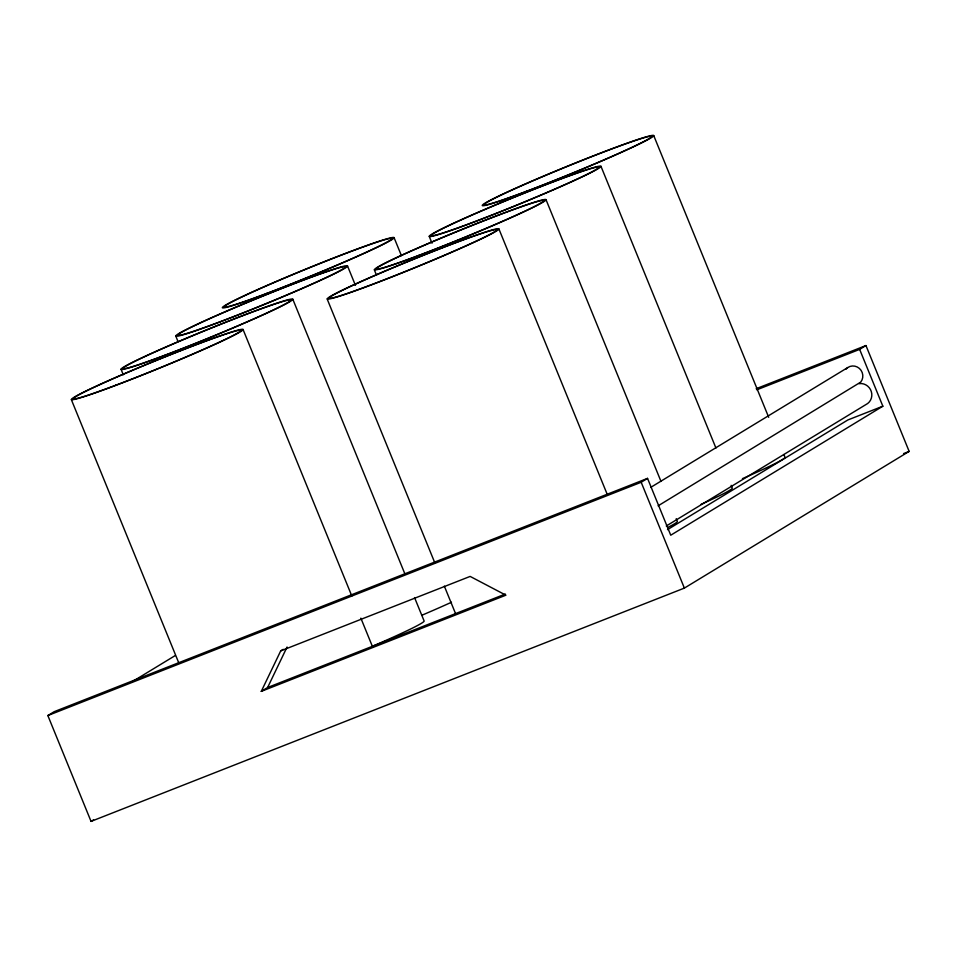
<?xml version="1.0" encoding="UTF-8"?>
<svg xmlns="http://www.w3.org/2000/svg" width="957" height="957" viewBox="0 0 957 957"><rect width="100%" height="100%" fill="white"/><g stroke="black" fill="none" stroke-linecap="round" stroke-linejoin="round"><path stroke-width="1.44" d="M280.7 650.904L470.138 576.413L505.906 595.182L261.261 691.373L280.7 650.904L283.248 649.348M261.261 691.373L267.625 687.509L287.064 647.028M658.117 505.834L860.654 382.154A9.845 9.462 58.7 0 0 859.35 368.409A9.845 9.462 58.7 0 0 845.892 369.246M47.85 715.549L54.214 711.673L647.542 478.38L670.737 535.214L882.844 406.211L859.649 349.377L865.953 345.549L909.15 451.393L684.375 588.1L91.047 821.393L47.85 715.549L641.178 482.256L647.542 478.38M131.803 681.97L175.155 655.605M91.047 821.393L93.607 819.838M650.652 487.424L847.723 367.572M666.287 525.991L865.894 404.596A11.173 10.742 58.7 0 0 861.551 383.554L858.991 383.661M667.496 529.652L847.854 419.967L882.844 406.211M756.186 388.709L865.953 345.549M756.831 389.81L859.649 349.377M267.625 687.509L505.32 594.046M903.587 453.582L909.15 451.393M653.739 135.607A92.757 4.211 -22.2 0 1 525.237 191.879A92.757 4.211 -22.2 0 1 524.568 184.294A92.757 4.211 -22.2 0 1 653.739 135.607L768.698 417.312M783.915 454.587L785.039 457.35A92.757 4.211 -22.2 0 1 742.441 478.644M600.984 166.362A92.757 4.211 -22.2 0 1 472.483 222.634A92.757 4.211 -22.2 0 1 471.813 215.038A92.757 4.211 -22.2 0 1 600.984 166.362L715.944 448.055M731.16 485.343L732.284 488.106A92.757 4.211 -22.2 0 1 701.038 504.363M546.04 199.726A92.757 4.211 -22.2 0 1 417.539 255.998A92.757 4.211 -22.2 0 1 416.869 248.413A92.757 4.211 -22.2 0 1 546.04 199.726L661 481.431M676.216 518.718L677.341 521.469A92.757 4.211 -22.2 0 1 667.567 527.582M641.178 482.256L684.375 588.1M498.908 228.95A92.757 4.211 -22.2 0 1 370.419 285.222A92.757 4.211 -22.2 0 1 369.737 277.638A92.757 4.211 -22.2 0 1 498.908 228.95L607.109 494.087M429.203 236.331L432.026 243.234M394.093 237.695A92.757 4.211 -22.2 0 1 265.603 293.978A92.757 4.211 -22.2 0 1 264.922 286.382A92.757 4.211 -22.2 0 1 394.093 237.695L401.426 255.651M374.259 269.695L376.508 275.221M347.535 266.01A92.757 4.211 -22.2 0 1 219.033 322.294A92.757 4.211 -22.2 0 1 218.363 314.697A92.757 4.211 -22.2 0 1 347.535 266.01L355.43 285.342M327.127 298.919L434.765 562.68M444.347 586.151L455.616 613.772M292.83 299.29A92.757 4.211 -22.2 0 1 164.329 355.561A92.757 4.211 -22.2 0 1 163.647 347.965A92.757 4.211 -22.2 0 1 292.83 299.29L404.967 574.08M414.548 597.563L424.13 621.033A92.757 4.211 -22.2 0 1 372.775 646.131M243.078 329.543A92.757 4.211 -22.2 0 1 114.589 385.815A92.757 4.211 -22.2 0 1 113.907 378.23A92.757 4.211 -22.2 0 1 243.078 329.543L351.841 596.055M360.861 618.15L372.692 647.147M175.753 335.991L178.002 341.517M121.049 369.258L123.297 374.785M71.297 399.512L178.935 663.273M451.489 602.24A92.757 4.211 -22.2 0 1 422.228 615.1M371.472 284.696A90.436 4.103 -22.2 0 0 496.779 229.824A90.436 4.103 -22.2 0 0 370.814 277.291A90.436 4.103 -22.2 0 0 371.472 284.696M266.656 293.44A90.436 4.103 -22.2 0 0 391.951 238.568A90.436 4.103 -22.2 0 0 265.998 286.035A90.436 4.103 -22.2 0 0 266.656 293.44M220.098 321.755A90.436 4.103 -22.2 0 0 345.393 266.883A90.436 4.103 -22.2 0 0 219.44 314.351A90.436 4.103 -22.2 0 0 220.098 321.755M165.394 355.035A90.436 4.103 -22.2 0 0 290.689 300.151A90.436 4.103 -22.2 0 0 164.736 347.63A90.436 4.103 -22.2 0 0 165.394 355.035M115.641 385.288A90.436 4.103 -22.2 0 0 240.937 330.416A90.436 4.103 -22.2 0 0 114.984 377.883A90.436 4.103 -22.2 0 0 115.641 385.288M526.302 191.352A90.436 4.103 -22.2 0 0 651.597 136.48A90.436 4.103 -22.2 0 0 525.644 183.947A90.436 4.103 -22.2 0 0 526.302 191.352M418.604 255.471A90.436 4.103 -22.2 0 0 543.899 200.599A90.436 4.103 -22.2 0 0 417.946 248.066A90.436 4.103 -22.2 0 0 418.604 255.471M473.548 222.108A90.436 4.103 -22.2 0 0 598.843 167.224A90.436 4.103 -22.2 0 0 472.89 214.703A90.436 4.103 -22.2 0 0 473.548 222.108"/></g></svg>
